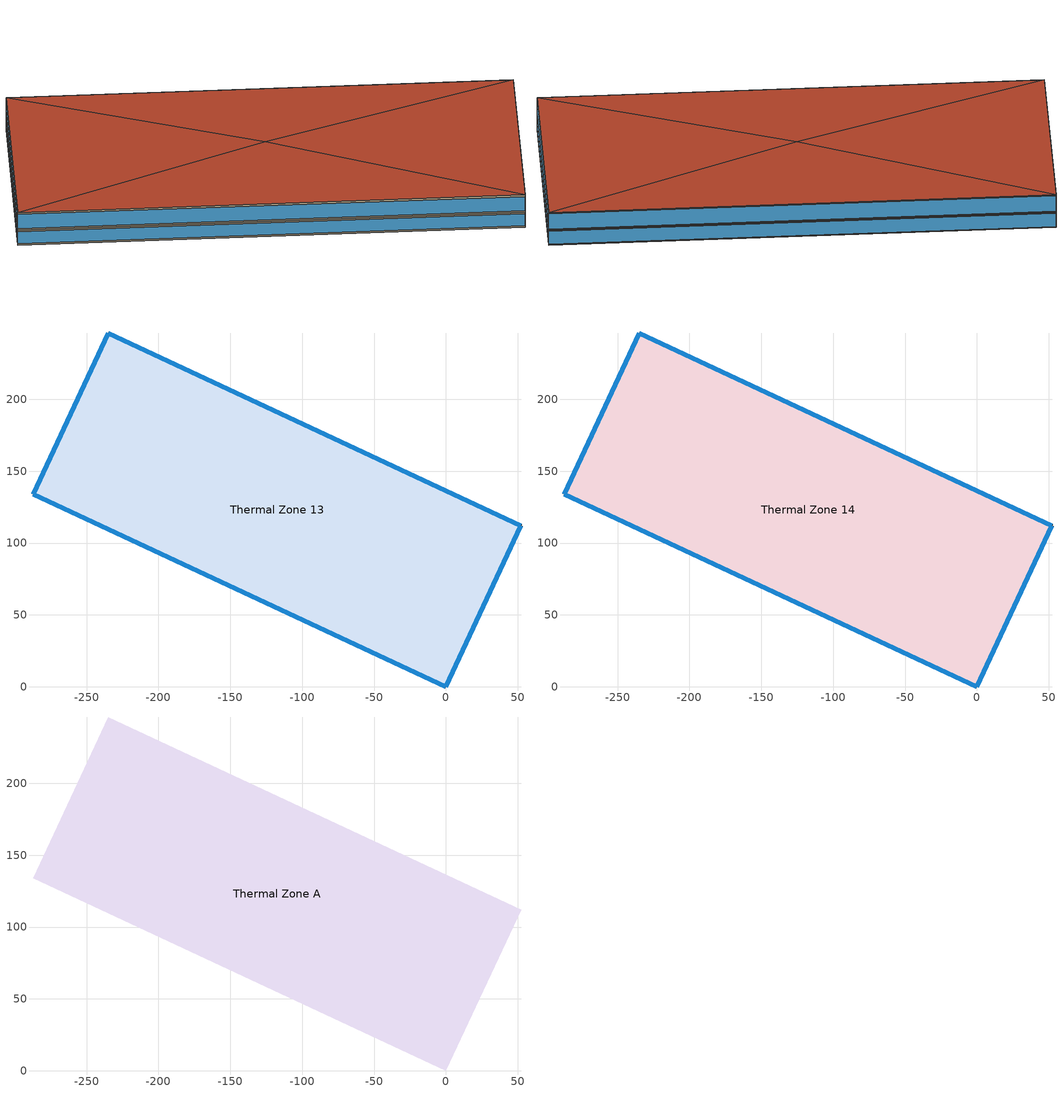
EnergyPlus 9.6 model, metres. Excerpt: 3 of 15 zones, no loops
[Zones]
Thermal Zone 13
 floor to Thermal Zone 12 (Interior Floor): 0,0 -287.32,133.98 -235.06,246.04 52.26,112.06 z84.96
 wall outside (Ext Wall): -235.06,246.04 -287.32,133.98 0,0 52.26,112.06 -235.06,246.04 z84.96:96.53
 window (Ext Window): -235.07,246.03 -287.31,133.99 z88.49:93; 0,0.01 52.25,112.06 z86.35:95.14; -287.31,133.97 -0.01,0 z86.06:95.43; 52.25,112.07 -235.05,246.04 z85.6:95.89
Thermal Zone 14
 floor to Thermal Zone 13 (Interior Floor): 0,0 -287.32,133.98 -235.06,246.04 52.26,112.06 z96.53
 wall outside (Ext Wall): -235.06,246.04 -287.32,133.98 0,0 52.26,112.06 -235.06,246.04 z96.53:109.86
 window (Ext Window): -235.07,246.03 -287.31,133.99 z100.6:105.79; 0,0.01 52.25,112.06 z98.13:108.26; -287.31,133.97 -0.01,0 z97.8:108.59; 52.25,112.07 -235.05,246.04 z97.26:109.13
Thermal Zone A
 floor to Thermal Zone 14 (Interior Floor): 0,0 -287.32,133.98 -235.06,246.04 52.26,112.06 z109.86
 roof outside (Ext Roof): -235.06,246.04,109.86 -287.32,133.98,109.86 -117.53,123.03,113.27; 0,0,109.86 52.26,112.06,109.86 -117.53,123.03,113.27; -287.32,133.98,109.86 0,0,109.86 -117.53,123.03,113.27; 52.26,112.06,109.86 -235.06,246.04,109.86 -117.53,123.03,113.27
[Building]
Building 1: North Axis {deg}=-0
[Site:Location]
Washington Dc Dulles IntL Ar: Latitude {deg}=38.98; Longitude {deg}=-77.47; Time Zone {hr}=-5; Elevation {m}=82
[SizingPeriod:DesignDay] Month=7; Day of Month=21; Day Type=SummerDesignDay; Daily Dry-Bulb Temperature Range {deltaC}=14.4; Dry-Bulb Temperature Range Modifier Type=DefaultMultipliers; Barometric Pressure {Pa}=86790; Wind Speed {m/s}=5; Wind Direction {deg}=340; Rain Indicator=No; Snow Indicator=No; Daylight Saving Time Indicator=No; Solar Model Indicator=ASHRAETau; ASHRAE Clear Sky Optical Depth for Beam Irradiance (taub)=0.339; ASHRAE Clear Sky Optical Depth for Diffuse Irradiance (taud)=2.366; Begin Environment Reset Mode=FullResetAtBeginEnvironment
Name | Maximum Dry-Bulb Temperature {C} | Humidity Condition Type | Wetbulb or DewPoint at Maximum Dry-Bulb {C} | Enthalpy at Maximum Dry-Bulb {J/kg}
SALT-LAKE-CITY-IAP Ann Clg .4% Condns DB=>MWB | 36.5 | Wetbulb | 17.1
SALT-LAKE-CITY-IAP Ann Clg .4% Condns DP=>MDB | 22.5 | Dewpoint | 15.6
SALT-LAKE-CITY-IAP Ann Clg .4% Condns Enth=>MDB | 30.8 | Enthalpy |  | 59300
SALT-LAKE-CITY-IAP Ann Clg .4% Condns WB=>MDB | 31.2 | Wetbulb | 19
[Material] Thermal Absorptance=0.9
Name | Roughness | Thickness m | Conductivity W/m-K | Density kg/m3 | Specific Heat J/kg-K | Solar Absorptance | Visible Absorptance
wall concrete | MediumRough | 0.03 | 0.5 | 2243 | 837 | 0.65 | 0.65
roof concrete | MediumRough | 0.05 | 0.5 | 2243 | 837 | 0.65 | 0.65
Wall Insulation [18]; Roof Insulation [18] | MediumRough | 0.1693 | 0.049 | 265 | 836.8 | 0.7 | 0.7
F16 Acoustic tile | MediumSmooth | 0.0191 | 0.06 | 368 | 590 | 0.3 | 0.3
M11 100mm lightweight concrete | MediumRough | 0.1016 | 0.53 | 1280 | 840 | 0.5 | 0.5
[Material:AirGap]
F05 Ceiling air space resistance: Thermal Resistance m2-K/W=0.18
[WindowMaterial:SimpleGlazingSystem]
Window Material Simple Glazing System: U-Factor W/m2-K=1.8; Solar Heat Gain Coefficient=0.3
[Construction]
Ext Roof: roof concrete, Roof Insulation [18]
Ext Wall: wall concrete, Wall Insulation [18]
Ext Window: Window Material Simple Glazing System
Interior Floor: F16 Acoustic tile, F05 Ceiling air space resistance, M11 100mm lightweight concrete
[Zone]
Thermal Zone 13: 295, 0, 0, 84.96, , 1, , , , , , Yes
Thermal Zone 14: 295, 0, 0, 96.53, , 1, , , , , , Yes
Thermal Zone A: 295, 0, 0, 109.86, , 1, , , , , , No
